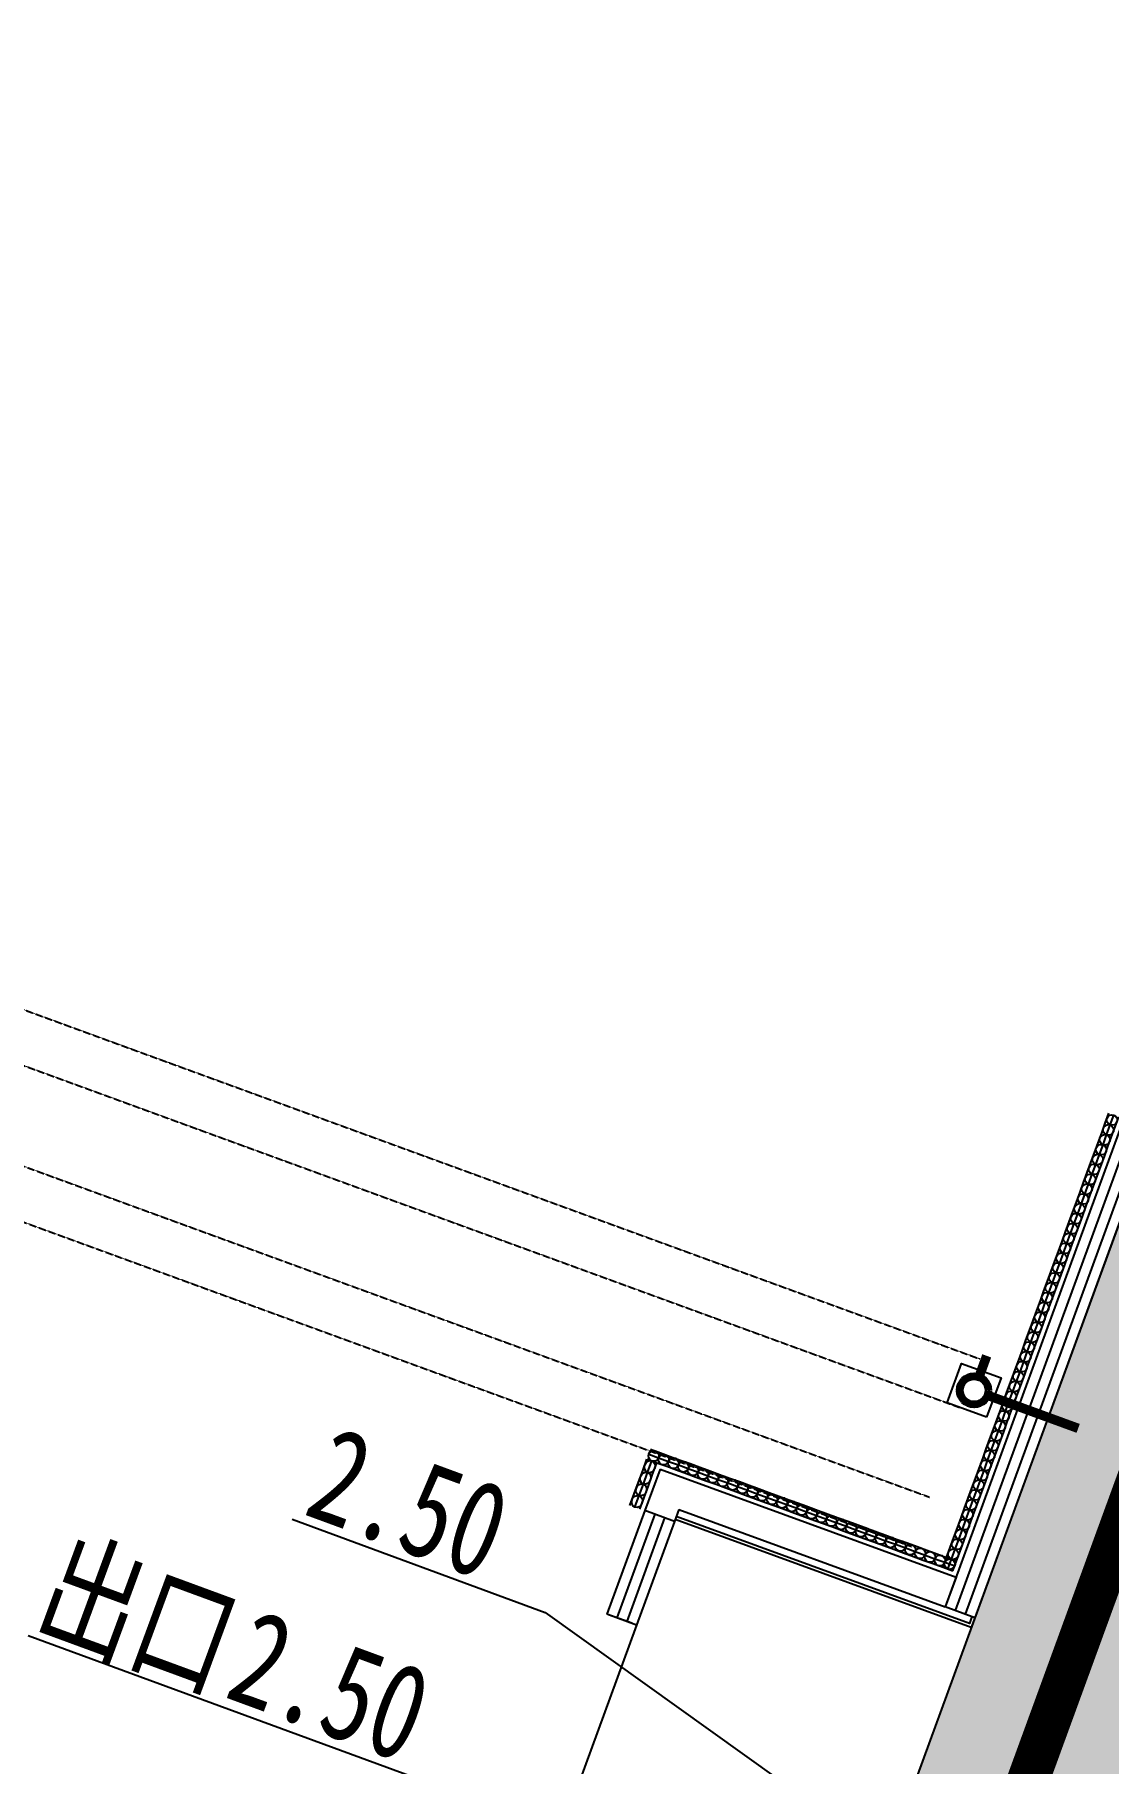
# Model space of a CAD drawing. Extents: x -111898 to 889894, y -2 to 1194865.
# Drawn here: x 648610 to 658830, y 760664 to 777122 of the extents above; entities that cross this region are included whole.
import ezdxf

# ---------------------------------------------------------------- set-up
doc = ezdxf.new("R2010")
doc.units = 0
doc.header["$LTSCALE"] = 10
doc.header["$MEASUREMENT"] = 0
doc.linetypes.add('10平面$0$DASH', pattern=[0.35, 0.25, -0.1])
doc.layers.get('Defpoints').update_dxf_attribs({"color": 210})
for name, color, linetype in [('0-WALL', 252, 'Continuous'), ('1-单体雨水', 131, 'Continuous'), ('10平面$0$A-HRAIL', 173, 'Continuous'), ('Gps-ZF雨水', 4, 'TG_Y'), ('WALL', 252, 'Continuous'), ('污水标高', 2, 'Continuous')]:
    doc.layers.add(name, color=color, linetype=linetype)
doc.layers.add('GPS-ZF给水', color=3, linetype='TG_J', lineweight=60)
doc.layers.add('LG-ZF雨水', color=4, linetype='Continuous', lineweight=60)
doc.styles.add('-宋体', font='', dxfattribs={"width": 0.75})
doc.styles.add('TG_LINETYPE', font='SIMPLEX', dxfattribs={"width": 0.8, "height": 3.5, "bigfont": 'HZTXT'})
doc.styles.get('-宋体').set_extended_font_data('SimSun')
doc.linetypes.add('TG_J', pattern='A,2,-0.3,["J",TG_LINETYPE,S=0.1,R=0,X=-0.23,Y=-0.15],0', length=2.3)
doc.linetypes.add('TG_Y', pattern='A,2,-0.3,["Y",TG_LINETYPE,S=0.1,R=0,X=-0.25,Y=-0.15],0', length=2.3)

# ---------------------------------------------------------------- blocks, each defined once
blk = doc.blocks.new('10平面$0$99平面图例外参$0$$LinePat$圆环')
for points in [[(0, 150), (300, 150)], [(0, 0), (300, 0)], [(0, -150), (300, -150)]]:
    blk.add_lwpolyline(points)
at = {"color": 0}
blk.add_circle((150, 0), 150, dxfattribs=at)

msp = doc.modelspace()

# ---------------------------------------------------------------- hatches: boundary and pattern name
at = {"layer": '0-WALL'}
h = msp.add_hatch(dxfattribs=at)
h.set_pattern_fill('草坪或沼泽', color=8, scale=400, angle=-0.200257)
h.set_pattern_definition([(359.79974, (-824318.4, 704905.5), (1605.5824, 1594.398), [240, -48, 64, -48, 240, -960]), (359.79974, (-824398.3, 704953.8), (1605.5824, 1594.398), [160, -120, 240, -120, 160, -800]), (359.79974, (-823836, 705591.9), (1605.5824, 1594.398), [200, -80, 200, -1120]), (359.79974, (-824634.9, 705914.7), (1605.5824, 1594.398), [80, -160, 80, -1280]), (89.79974, (-824474.9, 705914.1), (-1594.398, 1605.5824), [144, -1456]), (89.79974, (-823998.3, 704952.4), (-1594.398, 1605.5824), [160, -1440]), (89.79974, (-823596, 705591), (-1594.398, 1605.5824), [160, -1440]), (44.79974, (-823790.3, 704935.7), (5.5922, 1599.9902), [160, -2102.7417]), (134.79974, (-824206.3, 704937.2), (-1599.9902, 5.5922), [160, -2102.7417]), (63.23469, (-823838.3, 704943.9), (5.5922, 1599.99023), [160, -3417.7088]), (75.7635, (-823918.27, 704952.15), (5.59221, 1599.99023), [160, -6436.969]), (75.7635, (-823516.03, 705590.75), (5.59221, 1599.99023), [128, -6468.969]), (75.7635, (-824442.9, 705914), (5.59221, 1599.99023), [112, -6484.969]), (103.835987, (-824078.27, 704952.7), (5.59221, 1599.99023), [160, -6436.969]), (103.835987, (-823676.03, 705591.3), (5.59221, 1599.99023), [128, -6468.969]), (103.835987, (-824506.9, 705914.2), (5.59221, 1599.99023), [112, -6484.969]), (116.364795, (-824158.3, 704945), (5.5922, 1599.99023), [160, -3417.7069])])
edge = h.paths.add_edge_path()
edge.add_arc((650511.7, 756169.39), 10500.96, 256.529736, 339.513382)
edge.add_line((660348.51, 752494.17), (679697.02, 805450.72))
edge.add_arc((669857.31, 809118.83), 10501.18, 339.555259, 430.470113)
edge.add_line((673367.84, 819015.84), (665666.23, 821829.71))
edge.add_arc((664733, 818975.44), 3002.96, 71.894482, 159.906593)
edge.add_line((661912.83, 820007.11), (676753.33, 814584.98))
edge.add_line((676753.33, 814584.98), (651633.06, 745830.18))
edge.add_line((651633.06, 745830.18), (636792.24, 751252.41))
edge.add_line((636792.24, 751252.41), (636463.06, 750350.45))
edge.add_arc((637878, 749836.1), 1505.53, 160.023006, 253.015376)
edge.add_line((637438.21, 748396.24), (648065.6, 745957.3))

# ---------------------------------------------------------------- linework, layer by layer
msp.add_lwpolyline([(648065.6, 745957.3, 0.37878451), (660348.51, 752494.17), (679697.02, 805450.72, 0.41889802), (673367.84, 819015.84), (665666.23, 821829.71, 0.4040877), (661912.83, 820007.11), (676753.33, 814584.98), (651633.06, 745830.18), (636792.24, 751252.41), (636463.06, 750350.45, 0.42959447), (637438.21, 748396.24)], format="xyb", close=True, dxfattribs=at)
at = {"layer": '1-单体雨水', "const_width": 90}
msp.add_lwpolyline([(658542.5, 763853.62), (657692.75, 764164.09)], dxfattribs=at)
at = {"layer": 'Defpoints', "color": 7}
msp.add_lwpolyline([(657671.08, 763959.07), (657295.37, 764096.34), (657432.64, 764472.05), (657808.35, 764334.78)], close=True, dxfattribs=at)
at = {"layer": 'GPS-ZF给水', "ltscale": 0.1, "const_width": 400}
msp.add_lwpolyline([(651936.75, 743707.09), (679851.32, 820212.27)], dxfattribs=at)
at = {"layer": 'Gps-ZF雨水', "ltscale": 0.1, "const_width": 90}
msp.add_lwpolyline([(657603.34, 764356.45), (657671.97, 764544.31)], dxfattribs=at)
at = {"layer": 'LG-ZF雨水'}
for radius in [150, 120]:
    msp.add_circle((657551.86, 764215.56), radius, dxfattribs=at)
at = {"layer": 'WALL', "color": 8, "linetype": '10平面$0$DASH'}
for p, q in [((484593.88, 827726.91), (657607.85, 764514.5)), ((484422.3, 827257.27), (657436.26, 764044.87)), ((484113.41, 826411.83), (657127.37, 763199.42)), ((483941.82, 825942.19), (656955.78, 762729.79))]:
    msp.add_line(p, q, dxfattribs=at)
at = {"layer": 'WALL', "color": 8}
for p, q in [((667178.42, 789252.42), (657277.89, 762154.41)), ((667272.35, 789218.1), (657371.82, 762120.1)), ((667366.28, 789183.79), (657465.75, 762085.78)), ((667460.21, 789149.47), (657559.67, 762051.46)), ((654563.03, 763465.71), (654418.89, 763071.22)), ((654563.03, 763465.71), (657380.84, 762436.19)), ((654418.89, 763071.22), (654058.05, 762083.57)), ((654512.82, 763036.9), (654151.98, 762049.26)), ((654606.75, 763002.58), (654245.9, 762014.94)), ((654700.68, 762968.27), (654418.89, 763071.22)), ((654741.86, 763080.98), (654700.68, 762968.27)), ((654741.86, 763080.98), (657277.89, 762154.41)), ((654700.68, 762968.27), (654339.83, 761980.62)), ((657380.84, 762436.19), (657277.89, 762154.41)), ((654292.87, 761997.78), (654058.05, 762083.57)), ((654339.83, 761980.62), (654058.05, 762083.57)), ((657559.67, 762051.46), (657277.89, 762154.41)), ((654339.83, 761980.62), (653722.12, 760289.93))]:
    msp.add_line(p, q, dxfattribs=at)
for points in [[(654700.68, 762968.27), (654418.89, 763071.22)], [(657559.67, 762051.46), (657525.36, 761957.53), (654707.54, 762987.05)], [(657531.5, 762061.76), (657507.47, 761996.01), (654717.83, 763015.23)]]:
    msp.add_lwpolyline(points, dxfattribs=at)
at = {"layer": '污水标高', "color": 2}
for p, q in [((651061.72, 762988.43), (653470.12, 762102.3)), ((653470.12, 762102.3), (659544, 757751.36)), ((648548.07, 761881.17), (652774.57, 760330.77))]:
    msp.add_line(p, q, dxfattribs=at)

# ---------------------------------------------------------------- block references
at = {"layer": '10平面$0$A-HRAIL'}
for p, xscale, yscale, zscale, rotation in [((658847.49, 766741.83), 0.3333686689378101, 0.3333333333333334, 0.3333333333333333, 69.9297114345931), ((658778.84, 766553.96), 0.3333686689378101, 0.3333333333333334, 0.3333333333333333, 69.9297114345931), ((658813.17, 766647.89), 0.3333686689378101, 0.3333333333333334, 0.3333333333333333, 69.9297114345931), ((658710.2, 766366.08), 0.3333686689378101, 0.3333333333333334, 0.3333333333333333, 69.9297114345931), ((658744.52, 766460.02), 0.3333686689378101, 0.3333333333333334, 0.3333333333333333, 69.9297114345931), ((658641.56, 766178.21), 0.3333686689378101, 0.3333333333333334, 0.3333333333333333, 69.9297114345931), ((658675.88, 766272.15), 0.3333686689378101, 0.3333333333333334, 0.3333333333333333, 69.9297114345931), ((658607.24, 766084.27), 0.3333686689378101, 0.3333333333333334, 0.3333333333333333, 69.9297114345931), ((658538.6, 765896.4), 0.3333686689378101, 0.3333333333333334, 0.3333333333333333, 69.9297114345931), ((658572.92, 765990.33), 0.3333686689378101, 0.3333333333333334, 0.3333333333333333, 69.9297114345931), ((658469.96, 765708.52), 0.3333686689378101, 0.3333333333333334, 0.3333333333333333, 69.9297114345931), ((658504.28, 765802.46), 0.3333686689378101, 0.3333333333333334, 0.3333333333333333, 69.9297114345931), ((658401.32, 765520.65), 0.3333686689378101, 0.3333333333333334, 0.3333333333333333, 69.9297114345931), ((658435.64, 765614.59), 0.3333686689378101, 0.3333333333333334, 0.3333333333333333, 69.9297114345931), ((658366.99, 765426.71), 0.3333686689378101, 0.3333333333333334, 0.3333333333333333, 69.9297114345931), ((658298.35, 765238.84), 0.3333686689378101, 0.3333333333333334, 0.3333333333333333, 69.9297114345931), ((658332.67, 765332.77), 0.3333686689378101, 0.3333333333333334, 0.3333333333333333, 69.9297114345931), ((658229.71, 765050.96), 0.3333686689378101, 0.3333333333333334, 0.3333333333333333, 69.9297114345931), ((658264.03, 765144.9), 0.3333686689378101, 0.3333333333333334, 0.3333333333333333, 69.9297114345931), ((658161.07, 764863.09), 0.3333686689378101, 0.3333333333333334, 0.3333333333333333, 69.9297114345931), ((658195.39, 764957.02), 0.3333686689378101, 0.3333333333333334, 0.3333333333333333, 69.9297114345931), ((658126.75, 764769.15), 0.3333686689378101, 0.3333333333333334, 0.3333333333333333, 69.9297114345931), ((658058.11, 764581.28), 0.3333686689378101, 0.3333333333333334, 0.3333333333333333, 69.9297114345931), ((658092.43, 764675.21), 0.3333686689378101, 0.3333333333333334, 0.3333333333333333, 69.9297114345931), ((657989.46, 764393.4), 0.3333686689378101, 0.3333333333333334, 0.3333333333333333, 69.9297114345931), ((658023.79, 764487.34), 0.3333686689378101, 0.3333333333333334, 0.3333333333333333, 69.9297114345931), ((657920.82, 764205.53), 0.3333686689378101, 0.3333333333333334, 0.3333333333333333, 69.9297114345931), ((657955.14, 764299.46), 0.3333686689378101, 0.3333333333333334, 0.3333333333333333, 69.9297114345931), ((657886.5, 764111.59), 0.3333686689378101, 0.3333333333333334, 0.3333333333333333, 69.9297114345931), ((657817.86, 763923.72), 0.3333686689378101, 0.3333333333333334, 0.3333333333333333, 69.9297114345931), ((657852.18, 764017.65), 0.3333686689378101, 0.3333333333333334, 0.3333333333333333, 69.9297114345931), ((657749.22, 763735.84), 0.3333686689378101, 0.3333333333333334, 0.3333333333333333, 69.9297114345931), ((657783.54, 763829.78), 0.3333686689378101, 0.3333333333333334, 0.3333333333333333, 69.9297114345931), ((654455.42, 763608.3), 0.3333333327878446, 0.3333333327878446, 0.3333333327878446, 339.9297114345931), ((657680.58, 763547.97), 0.3333686689378101, 0.3333333333333334, 0.3333333333333333, 69.9297114345931), ((657714.9, 763641.9), 0.3333686689378101, 0.3333333333333334, 0.3333333333333333, 69.9297114345931), ((654444.91, 763433.81), 0.3916666672227439, 0.3333333333333334, 0.3333333333333333, 69.9297114345931), ((654549.35, 763573.98), 0.3333333327878446, 0.3333333327878446, 0.3333333327878446, 339.9297114345931), ((654643.28, 763539.66), 0.3333333327878446, 0.3333333327878446, 0.3333333327878446, 339.9297114345931), ((654737.21, 763505.35), 0.3333333327878446, 0.3333333327878446, 0.3333333327878446, 339.9297114345931), ((654831.13, 763471.03), 0.3333333327878446, 0.3333333327878446, 0.3333333327878446, 339.9297114345931), ((654925.06, 763436.71), 0.3333333327878446, 0.3333333327878446, 0.3333333327878446, 339.9297114345931), ((657646.26, 763454.03), 0.3333686689378101, 0.3333333333333334, 0.3333333333333333, 69.9297114345931), ((654364.26, 763213.08), 0.3916666672227439, 0.3333333333333334, 0.3333333333333333, 69.9297114345931), ((654404.58, 763323.45), 0.3916666672227439, 0.3333333333333334, 0.3333333333333333, 69.9297114345931), ((655018.99, 763402.39), 0.3333333327878446, 0.3333333327878446, 0.3333333327878446, 339.9297114345931), ((655112.91, 763368.08), 0.3333333327878446, 0.3333333327878446, 0.3333333327878446, 339.9297114345931), ((655206.84, 763333.76), 0.3333333327878446, 0.3333333327878446, 0.3333333327878446, 339.9297114345931), ((655300.77, 763299.44), 0.3333333327878446, 0.3333333327878446, 0.3333333327878446, 339.9297114345931), ((655394.7, 763265.13), 0.3333333327878446, 0.3333333327878446, 0.3333333327878446, 339.9297114345931), ((657577.61, 763266.16), 0.3333686689378101, 0.3333333333333334, 0.3333333333333333, 69.9297114345931), ((657611.93, 763360.09), 0.3333686689378101, 0.3333333333333334, 0.3333333333333333, 69.9297114345931), ((654323.94, 763102.72), 0.3916666672227439, 0.3333333333333334, 0.3333333333333333, 69.9297114345931), ((655488.62, 763230.81), 0.3333333327878446, 0.3333333327878446, 0.3333333327878446, 339.9297114345931), ((655582.55, 763196.49), 0.3333333327878446, 0.3333333327878446, 0.3333333327878446, 339.9297114345931), ((655676.48, 763162.17), 0.3333333327878446, 0.3333333327878446, 0.3333333327878446, 339.9297114345931), ((655770.41, 763127.86), 0.3333333327878446, 0.3333333327878446, 0.3333333327878446, 339.9297114345931), ((657508.97, 763078.28), 0.3333686689378101, 0.3333333333333334, 0.3333333333333333, 69.9297114345931), ((657543.29, 763172.22), 0.3333686689378101, 0.3333333333333334, 0.3333333333333333, 69.9297114345931), ((655864.33, 763093.54), 0.3333333327878446, 0.3333333327878446, 0.3333333327878446, 339.9297114345931), ((655958.26, 763059.22), 0.3333333327878446, 0.3333333327878446, 0.3333333327878446, 339.9297114345931), ((656052.19, 763024.9), 0.3333333327878446, 0.3333333327878446, 0.3333333327878446, 339.9297114345931), ((656146.11, 762990.59), 0.3333333327878446, 0.3333333327878446, 0.3333333327878446, 339.9297114345931), ((656240.04, 762956.27), 0.3333333327878446, 0.3333333327878446, 0.3333333327878446, 339.9297114345931), ((657440.33, 762890.41), 0.3333686689378101, 0.3333333333333334, 0.3333333333333333, 69.9297114345931), ((657474.65, 762984.34), 0.3333686689378101, 0.3333333333333334, 0.3333333333333333, 69.9297114345931), ((656333.97, 762921.95), 0.3333333327878446, 0.3333333327878446, 0.3333333327878446, 339.9297114345931), ((656427.9, 762887.64), 0.3333333327878446, 0.3333333327878446, 0.3333333327878446, 339.9297114345931), ((656521.82, 762853.32), 0.3333333327878446, 0.3333333327878446, 0.3333333327878446, 339.9297114345931), ((656615.75, 762819), 0.3333333327878446, 0.3333333327878446, 0.3333333327878446, 339.9297114345931), ((656709.68, 762784.68), 0.3333333327878446, 0.3333333327878446, 0.3333333327878446, 339.9297114345931), ((657406.01, 762796.47), 0.3333686689378101, 0.3333333333333334, 0.3333333333333333, 69.9297114345931), ((656803.6, 762750.37), 0.3333333327878446, 0.3333333327878446, 0.3333333327878446, 339.9297114345931), ((656897.53, 762716.05), 0.3333333327878446, 0.3333333327878446, 0.3333333327878446, 339.9297114345931), ((656991.46, 762681.73), 0.3333333327878446, 0.3333333327878446, 0.3333333327878446, 339.9297114345931), ((657085.39, 762647.41), 0.3333333327878446, 0.3333333327878446, 0.3333333327878446, 339.9297114345931), ((657179.31, 762613.1), 0.3333333327878446, 0.3333333327878446, 0.3333333327878446, 339.9297114345931), ((657337.37, 762608.59), 0.3333686689378101, 0.3333333333333334, 0.3333333333333333, 69.9297114345931), ((657371.69, 762702.53), 0.3333686689378101, 0.3333333333333334, 0.3333333333333333, 69.9297114345931), ((657303.05, 762514.66), 0.3333686689378101, 0.3333333333333334, 0.3333333333333333, 69.9297114345931), ((657273.24, 762578.78), 0.3333333327878446, 0.3333333327878446, 0.3333333327878446, 339.9297114345931)]:
    msp.add_blockref('10平面$0$99平面图例外参$0$$LinePat$圆环', p, dxfattribs=dict(at, xscale=xscale, yscale=yscale, zscale=zscale, rotation=rotation))

# ---------------------------------------------------------------- texts
at = {"layer": '污水标高', "color": 2, "style": '-宋体', "width": 0.75}
for s, p in [('2.50', (651151.06, 763043.02)), ('出口', (648574.76, 761973.48)), ('2.50', (650399.47, 761302.1))]:
    msp.add_text(s, height=906.329, rotation=339.799744, dxfattribs=at).set_placement(p)

doc.saveas('drawing.dxf')
